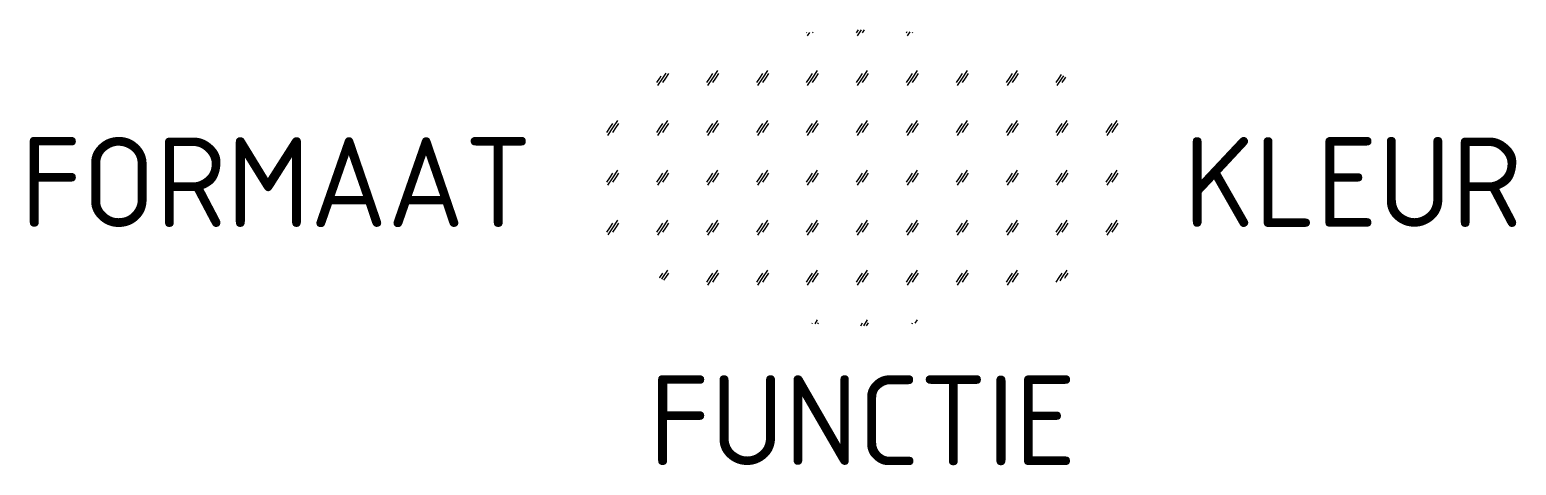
# Model space of a CAD drawing. Extents: x -16.7 to 13.1, y -5.8 to 3.
import ezdxf
from ezdxf.enums import TextEntityAlignment as Align

# ---------------------------------------------------------------- set-up
doc = ezdxf.new("R2010")
doc.units = 0
doc.styles.add('NLCS-ISO', font='NLCS-ISO.ttf')

msp = doc.modelspace()

# ---------------------------------------------------------------- linework, layer by layer
for p, q in [((-1.12, 2.9), (-1.119, 2.902)), ((-1.1, 2.84), (-1.056, 2.907)), ((-1, 2.9), (-0.992, 2.912)), ((-0.12, 2.9), (-0.082, 2.958)), ((-0.1, 2.84), (-0.021, 2.959)), ((0, 2.9), (0.04, 2.96)), ((0.88, 2.9), (0.895, 2.923)), ((0.9, 2.84), (0.951, 2.917)), ((1, 2.9), (1.007, 2.911)), ((-4, 1.99), (-3.935, 2.088)), ((-3, 1.99), (-2.9, 2.14)), ((-2, 1.99), (-1.9, 2.14)), ((-1, 1.99), (-0.9, 2.14)), ((0, 1.99), (0.1, 2.14)), ((1, 1.99), (1.1, 2.14)), ((2, 1.99), (2.1, 2.14)), ((3, 1.99), (3.1, 2.14)), ((-4.12, 1.9), (-4.061, 1.99)), ((-4.1, 1.84), (-4.001, 1.99)), ((-4.061, 1.99), (-4.031, 2.034)), ((-4, 1.9), (-3.94, 1.99)), ((-3.94, 1.99), (-3.88, 2.08)), ((-3.12, 1.9), (-3.06, 1.99)), ((-3.1, 1.84), (-3, 1.99)), ((-3.06, 1.99), (-3, 2.08)), ((-3, 1.9), (-2.94, 1.99)), ((-2.94, 1.99), (-2.88, 2.08)), ((-2.12, 1.9), (-2.06, 1.99)), ((-2.1, 1.84), (-2, 1.99)), ((-2.06, 1.99), (-2, 2.08)), ((-2, 1.9), (-1.94, 1.99)), ((-1.94, 1.99), (-1.88, 2.08)), ((-1.12, 1.9), (-1.06, 1.99)), ((-1.1, 1.84), (-1, 1.99)), ((-1.06, 1.99), (-1, 2.08)), ((-1, 1.9), (-0.94, 1.99)), ((-0.94, 1.99), (-0.88, 2.08)), ((-0.12, 1.9), (-0.06, 1.99)), ((-0.1, 1.84), (0, 1.99)), ((-0.06, 1.99), (0, 2.08)), ((0, 1.9), (0.06, 1.99)), ((0.06, 1.99), (0.12, 2.08)), ((0.88, 1.9), (0.94, 1.99)), ((0.9, 1.84), (1, 1.99)), ((0.94, 1.99), (1, 2.08)), ((1, 1.9), (1.06, 1.99)), ((1.06, 1.99), (1.12, 2.08)), ((1.88, 1.9), (1.94, 1.99)), ((1.9, 1.84), (2, 1.99)), ((1.94, 1.99), (2, 2.08)), ((2, 1.9), (2.06, 1.99)), ((2.06, 1.99), (2.12, 2.08)), ((2.88, 1.9), (2.94, 1.99)), ((2.9, 1.84), (3, 1.99)), ((2.94, 1.99), (3, 2.08)), ((3, 1.9), (3.06, 1.99)), ((3.06, 1.99), (3.12, 2.08)), ((3.88, 1.9), (3.94, 1.99)), ((3.9, 1.84), (4, 1.99)), ((3.94, 1.99), (3.987, 2.06)), ((4, 1.99), (4.03, 2.035)), ((4, 1.9), (4.06, 1.99)), ((4.06, 1.99), (4.073, 2.01)), ((-5.121, 0.9), (-5.061, 0.99)), ((-5.101, 0.84), (-5.001, 0.99)), ((-5.061, 0.99), (-5.001, 1.08)), ((-5, 0.99), (-4.9, 1.14)), ((-5, 0.9), (-4.94, 0.99)), ((-4.94, 0.99), (-4.88, 1.08)), ((-4.12, 0.9), (-4.061, 0.99)), ((-4.1, 0.84), (-4.001, 0.99)), ((-4.061, 0.99), (-4.001, 1.08)), ((-4, 0.99), (-3.9, 1.14)), ((-4, 0.9), (-3.94, 0.99)), ((-3.94, 0.99), (-3.88, 1.08)), ((-3.12, 0.9), (-3.06, 0.99)), ((-3.1, 0.84), (-3, 0.99)), ((-3.06, 0.99), (-3, 1.08)), ((-3, 0.99), (-2.9, 1.14)), ((-3, 0.9), (-2.94, 0.99)), ((-2.94, 0.99), (-2.88, 1.08)), ((-2.12, 0.9), (-2.06, 0.99)), ((-2.1, 0.84), (-2, 0.99)), ((-2.06, 0.99), (-2, 1.08)), ((-2, 0.99), (-1.9, 1.14)), ((-2, 0.9), (-1.94, 0.99)), ((-1.94, 0.99), (-1.88, 1.08)), ((-1.12, 0.9), (-1.06, 0.99)), ((-1.1, 0.84), (-1, 0.99)), ((-1.06, 0.99), (-1, 1.08)), ((-1, 0.99), (-0.9, 1.14)), ((-1, 0.9), (-0.94, 0.99)), ((-0.94, 0.99), (-0.88, 1.08)), ((-0.12, 0.9), (-0.06, 0.99)), ((-0.1, 0.84), (0, 0.99)), ((-0.06, 0.99), (0, 1.08)), ((0, 0.99), (0.1, 1.14)), ((0, 0.9), (0.06, 0.99)), ((0.06, 0.99), (0.12, 1.08)), ((0.88, 0.9), (0.94, 0.99)), ((0.9, 0.84), (1, 0.99)), ((0.94, 0.99), (1, 1.08)), ((1, 0.99), (1.1, 1.14)), ((1, 0.9), (1.06, 0.99)), ((1.06, 0.99), (1.12, 1.08)), ((1.88, 0.9), (1.94, 0.99)), ((1.9, 0.84), (2, 0.99)), ((1.94, 0.99), (2, 1.08)), ((2, 0.99), (2.1, 1.14)), ((2, 0.9), (2.06, 0.99)), ((2.06, 0.99), (2.12, 1.08)), ((2.88, 0.9), (2.94, 0.99)), ((2.9, 0.84), (3, 0.99)), ((2.94, 0.99), (3, 1.08)), ((3, 0.99), (3.1, 1.14)), ((3, 0.9), (3.06, 0.99)), ((3.06, 0.99), (3.12, 1.08)), ((3.88, 0.9), (3.94, 0.99)), ((3.9, 0.84), (4, 0.99)), ((3.94, 0.99), (4, 1.08)), ((4, 0.99), (4.1, 1.14)), ((4, 0.9), (4.06, 0.99)), ((4.06, 0.99), (4.12, 1.08)), ((4.88, 0.9), (4.94, 0.99)), ((4.9, 0.84), (5, 0.99)), ((4.94, 0.99), (5, 1.08)), ((5, 0.99), (5.101, 1.14)), ((5, 0.9), (5.061, 0.99)), ((5.061, 0.99), (5.121, 1.08)), ((-5.061, -0.01), (-5.001, 0.08)), ((-5, -0.01), (-4.9, 0.14)), ((-4.94, -0.01), (-4.88, 0.08)), ((-4.061, -0.01), (-4.001, 0.08)), ((-4, -0.01), (-3.9, 0.14)), ((-3.94, -0.01), (-3.88, 0.08)), ((-3.06, -0.01), (-3, 0.08)), ((-3, -0.01), (-2.9, 0.14)), ((-2.94, -0.01), (-2.88, 0.08)), ((-2.06, -0.01), (-2, 0.08)), ((-2, -0.01), (-1.9, 0.14)), ((-1.94, -0.01), (-1.88, 0.08)), ((-1.06, -0.01), (-1, 0.08)), ((-1, -0.01), (-0.9, 0.14)), ((-0.94, -0.01), (-0.88, 0.08)), ((-0.06, -0.01), (0, 0.08)), ((0, -0.01), (0.1, 0.14)), ((0.06, -0.01), (0.12, 0.08)), ((0.94, -0.01), (1, 0.08)), ((1, -0.01), (1.1, 0.14)), ((1.06, -0.01), (1.12, 0.08)), ((1.94, -0.01), (2, 0.08)), ((2, -0.01), (2.1, 0.14)), ((2.06, -0.01), (2.12, 0.08)), ((2.94, -0.01), (3, 0.08)), ((3, -0.01), (3.1, 0.14)), ((3.06, -0.01), (3.12, 0.08)), ((3.94, -0.01), (4, 0.08)), ((4, -0.01), (4.1, 0.14)), ((4.06, -0.01), (4.12, 0.08)), ((4.94, -0.01), (5, 0.08)), ((5, -0.01), (5.101, 0.14)), ((5.061, -0.01), (5.121, 0.08)), ((-5.121, -0.1), (-5.061, -0.01)), ((-5.101, -0.16), (-5.001, -0.01)), ((-5, -0.1), (-4.94, -0.01)), ((-4.12, -0.1), (-4.061, -0.01)), ((-4.1, -0.16), (-4.001, -0.01)), ((-4, -0.1), (-3.94, -0.01)), ((-3.12, -0.1), (-3.06, -0.01)), ((-3.1, -0.16), (-3, -0.01)), ((-3, -0.1), (-2.94, -0.01)), ((-2.12, -0.1), (-2.06, -0.01)), ((-2.1, -0.16), (-2, -0.01)), ((-2, -0.1), (-1.94, -0.01)), ((-1.12, -0.1), (-1.06, -0.01)), ((-1.1, -0.16), (-1, -0.01)), ((-1, -0.1), (-0.94, -0.01)), ((-0.12, -0.1), (-0.06, -0.01)), ((-0.1, -0.16), (0, -0.01)), ((0, -0.1), (0.06, -0.01)), ((0.88, -0.1), (0.94, -0.01)), ((0.9, -0.16), (1, -0.01)), ((1, -0.1), (1.06, -0.01)), ((1.88, -0.1), (1.94, -0.01)), ((1.9, -0.16), (2, -0.01)), ((2, -0.1), (2.06, -0.01)), ((2.88, -0.1), (2.94, -0.01)), ((2.9, -0.16), (3, -0.01)), ((3, -0.1), (3.06, -0.01)), ((3.88, -0.1), (3.94, -0.01)), ((3.9, -0.16), (4, -0.01)), ((4, -0.1), (4.06, -0.01)), ((4.88, -0.1), (4.94, -0.01)), ((4.9, -0.16), (5, -0.01)), ((5, -0.1), (5.061, -0.01)), ((-5, -1.01), (-4.9, -0.86)), ((-4, -1.01), (-3.9, -0.86)), ((-3, -1.01), (-2.9, -0.86)), ((-2, -1.01), (-1.9, -0.86)), ((-1, -1.01), (-0.9, -0.86)), ((0, -1.01), (0.1, -0.86)), ((1, -1.01), (1.1, -0.86)), ((2, -1.01), (2.1, -0.86)), ((3, -1.01), (3.1, -0.86)), ((4, -1.01), (4.1, -0.86)), ((5, -1.01), (5.101, -0.86)), ((-5.121, -1.1), (-5.061, -1.01)), ((-5.095, -1.151), (-5.001, -1.01)), ((-5.061, -1.01), (-5.001, -0.92)), ((-5, -1.1), (-4.94, -1.01)), ((-4.94, -1.01), (-4.88, -0.92)), ((-4.12, -1.1), (-4.061, -1.01)), ((-4.1, -1.16), (-4.001, -1.01)), ((-4.061, -1.01), (-4.001, -0.92)), ((-4, -1.1), (-3.94, -1.01)), ((-3.94, -1.01), (-3.88, -0.92)), ((-3.12, -1.1), (-3.06, -1.01)), ((-3.1, -1.16), (-3, -1.01)), ((-3.06, -1.01), (-3, -0.92)), ((-3, -1.1), (-2.94, -1.01)), ((-2.94, -1.01), (-2.88, -0.92)), ((-2.12, -1.1), (-2.06, -1.01)), ((-2.1, -1.16), (-2, -1.01)), ((-2.06, -1.01), (-2, -0.92)), ((-2, -1.1), (-1.94, -1.01)), ((-1.94, -1.01), (-1.88, -0.92)), ((-1.12, -1.1), (-1.06, -1.01)), ((-1.1, -1.16), (-1, -1.01)), ((-1.06, -1.01), (-1, -0.92)), ((-1, -1.1), (-0.94, -1.01)), ((-0.94, -1.01), (-0.88, -0.92)), ((-0.12, -1.1), (-0.06, -1.01)), ((-0.1, -1.16), (0, -1.01)), ((-0.06, -1.01), (0, -0.92)), ((0, -1.1), (0.06, -1.01)), ((0.06, -1.01), (0.12, -0.92)), ((0.88, -1.1), (0.94, -1.01)), ((0.9, -1.16), (1, -1.01)), ((0.94, -1.01), (1, -0.92)), ((1, -1.1), (1.06, -1.01)), ((1.06, -1.01), (1.12, -0.92)), ((1.88, -1.1), (1.94, -1.01)), ((1.9, -1.16), (2, -1.01)), ((1.94, -1.01), (2, -0.92)), ((2, -1.1), (2.06, -1.01)), ((2.06, -1.01), (2.12, -0.92)), ((2.88, -1.1), (2.94, -1.01)), ((2.9, -1.16), (3, -1.01)), ((2.94, -1.01), (3, -0.92)), ((3, -1.1), (3.06, -1.01)), ((3.06, -1.01), (3.12, -0.92)), ((3.88, -1.1), (3.94, -1.01)), ((3.9, -1.16), (4, -1.01)), ((3.94, -1.01), (4, -0.92)), ((4, -1.1), (4.06, -1.01)), ((4.06, -1.01), (4.12, -0.92)), ((4.88, -1.1), (4.94, -1.01)), ((4.9, -1.16), (5, -1.01)), ((4.94, -1.01), (5, -0.92)), ((5, -1.1), (5.061, -1.01)), ((5.061, -1.01), (5.121, -0.92)), ((-4.064, -2.016), (-4.061, -2.011)), ((-4.061, -2.01), (-4.001, -1.92)), ((-4.02, -2.041), (-4.001, -2.011)), ((-4, -2.01), (-3.9, -1.86)), ((-3.977, -2.065), (-3.94, -2.011)), ((-3.94, -2.01), (-3.88, -1.92)), ((-3.12, -2.101), (-3.06, -2.011)), ((-3.1, -2.161), (-3, -2.011)), ((-3.06, -2.01), (-3, -1.92)), ((-3, -2.01), (-2.9, -1.86)), ((-3, -2.101), (-2.94, -2.011)), ((-2.94, -2.01), (-2.88, -1.92)), ((-2.12, -2.101), (-2.06, -2.011)), ((-2.1, -2.161), (-2, -2.011)), ((-2.06, -2.01), (-2, -1.92)), ((-2, -2.01), (-1.9, -1.86)), ((-2, -2.101), (-1.94, -2.011)), ((-1.94, -2.01), (-1.88, -1.92)), ((-1.12, -2.101), (-1.06, -2.011)), ((-1.1, -2.161), (-1, -2.011)), ((-1.06, -2.01), (-1, -1.92)), ((-1, -2.01), (-0.9, -1.86)), ((-1, -2.101), (-0.94, -2.011)), ((-0.94, -2.01), (-0.88, -1.92)), ((-0.12, -2.101), (-0.06, -2.011)), ((-0.1, -2.161), (0, -2.011)), ((-0.06, -2.01), (0, -1.92)), ((0, -2.01), (0.1, -1.86)), ((0, -2.101), (0.06, -2.011)), ((0.06, -2.01), (0.12, -1.92)), ((0.88, -2.101), (0.94, -2.011)), ((0.9, -2.161), (1, -2.011)), ((0.94, -2.01), (1, -1.92)), ((1, -2.01), (1.1, -1.86)), ((1, -2.101), (1.06, -2.011)), ((1.06, -2.01), (1.12, -1.92)), ((1.88, -2.101), (1.94, -2.011)), ((1.9, -2.161), (2, -2.011)), ((1.94, -2.01), (2, -1.92)), ((2, -2.01), (2.1, -1.86)), ((2, -2.101), (2.06, -2.011)), ((2.06, -2.01), (2.12, -1.92)), ((2.88, -2.101), (2.94, -2.011)), ((2.9, -2.161), (3, -2.011)), ((2.94, -2.01), (3, -1.92)), ((3, -2.01), (3.1, -1.86)), ((3, -2.101), (3.06, -2.011)), ((3.06, -2.01), (3.12, -1.92)), ((3.88, -2.101), (3.94, -2.011)), ((3.94, -2.01), (4, -1.92)), ((3.956, -2.077), (4, -2.011)), ((4, -2.01), (4.1, -1.86)), ((4.053, -2.022), (4.06, -2.011)), ((4.06, -2.01), (4.12, -1.92)), ((-1.009, -2.933), (-1, -2.921)), ((-0.951, -2.937), (-0.9, -2.861)), ((-0.894, -2.941), (-0.88, -2.921)), ((-0.038, -2.978), (0, -2.921)), ((0.022, -2.978), (0.1, -2.861)), ((0.081, -2.979), (0.12, -2.921)), ((0.99, -2.935), (1, -2.921)), ((1.056, -2.927), (1.1, -2.861))]:
    msp.add_line(p, q)

# ---------------------------------------------------------------- texts
at = {"style": 'NLCS-ISO'}
msp.add_attdef('FORMAAT', text='', height=1.8, dxfattribs=at).set_placement((-6.621, -0.096), align=Align.MIDDLE_RIGHT)
msp.add_attdef('KLEUR', text='', height=1.8, dxfattribs=at).set_placement((6.429, -0.096), align=Align.MIDDLE_LEFT)
at = {"style": 'NLCS-ISO', "flags": 1}
msp.add_attdef('FUNCTIE', text='', height=1.8, dxfattribs=at).set_placement((0, -3.975), align=Align.TOP_CENTER)

doc.saveas('drawing.dxf')
